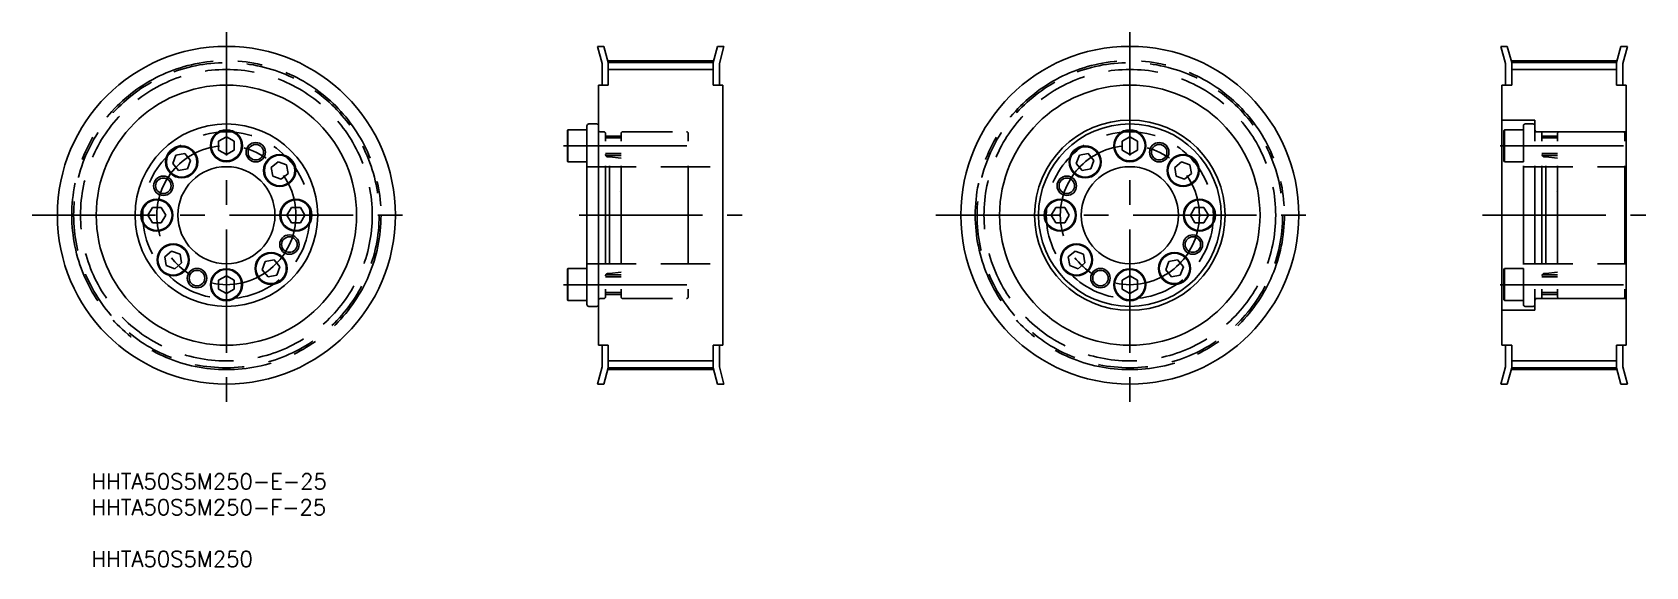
# Model space of a CAD drawing. Extents: x 0 to 415, y 12 to 149.
import ezdxf

# ---------------------------------------------------------------- set-up
doc = ezdxf.new("R2010")
doc.units = 0
doc.header["$PDMODE"] = 1
doc.linetypes.add('CENTER', pattern=[50.8, 31.75, -6.35, 6.35, -6.35])
doc.linetypes.add('DASHED', pattern=[19.05, 12.7, -6.35])
doc.layers.get('0').update_dxf_attribs({"linetype": 'CONTINUOUS'})
doc.layers.add('CENTER', color=1, linetype='CENTER')
doc.styles.add('MISUMI', font='txt.shx')

# ---------------------------------------------------------------- blocks, each defined once
blk = doc.blocks.new('*U6')
at = {"color": 7, "linetype": 'CONTINUOUS', "style": 'MISUMI'}
for s, p in [('HHTA50S5M250-E-25', (15.05, 31.56)), ('HHTA50S5M250-F-25', (15.05, 24.9)), ('HHTA50S5M250', (15.05, 11.56))]:
    blk.add_text(s, height=4, dxfattribs=at).set_placement(p)

msp = doc.modelspace()

# ---------------------------------------------------------------- linework, layer by layer
at = {"color": 7, "linetype": 'CONTINUOUS'}
for p, q in [((146.4, 141.24), (145.22, 145.64)), ((145.22, 145.64), (146.87, 145.64)), ((148, 141.45), (146.87, 145.64)), ((175, 141.45), (176.12, 145.64)), ((177.77, 145.64), (176.12, 145.64)), ((176.6, 141.24), (177.77, 145.64)), ((378.9, 141.24), (377.72, 145.64)), ((377.72, 145.64), (379.37, 145.64)), ((380.5, 141.45), (379.37, 145.64)), ((407.5, 141.45), (408.62, 145.64)), ((410.28, 145.64), (408.62, 145.64)), ((409.1, 141.24), (410.28, 145.64)), ((146.4, 135.64), (146.4, 141.24)), ((148, 141.45), (175, 141.45)), ((148, 135.64), (148, 141.45)), ((175, 135.64), (175, 141.45)), ((176.6, 135.64), (176.6, 141.24)), ((378.9, 135.64), (378.9, 141.24)), ((380.5, 141.45), (407.5, 141.45)), ((380.5, 135.64), (380.5, 141.45)), ((407.5, 135.64), (407.5, 141.45)), ((409.1, 135.64), (409.1, 141.24)), ((145.5, 68.64), (145.5, 135.64)), ((145.5, 135.64), (148, 135.64)), ((175, 135.64), (177.5, 135.64)), ((177.5, 68.64), (177.5, 135.64)), ((378, 68.64), (378, 135.64)), ((378, 135.64), (380.5, 135.64)), ((407.5, 135.64), (410, 135.64)), ((410, 68.64), (410, 135.64)), ((142.5, 102.14), (142.5, 125.14)), ((143, 125.64), (145, 125.64)), ((145.5, 102.14), (145.5, 125.14)), ((49.73, 122.35), (47.73, 121.2)), ((47.73, 121.2), (47.73, 118.89)), ((51.73, 121.2), (49.73, 122.35)), ((50.73, 121.78), (50.73, 121.78)), ((51.23, 121.49), (51.23, 121.49)), ((51.73, 118.89), (51.73, 121.2)), ((137.5, 123.97), (137.61, 124.17)), ((137.5, 116.12), (137.5, 123.97)), ((137.61, 115.92), (137.61, 124.17)), ((137.61, 124.17), (142.5, 124.17)), ((142.5, 115.92), (142.5, 124.17)), ((142.5, 117.54), (142.5, 122.54)), ((282.23, 122.35), (280.23, 121.2)), ((280.23, 121.2), (280.23, 118.89)), ((284.23, 121.2), (282.23, 122.35)), ((283.23, 121.78), (283.23, 121.78)), ((283.73, 121.49), (283.73, 121.49)), ((284.23, 118.89), (284.23, 121.2)), ((36.74, 117.63), (35.95, 115.46)), ((39.01, 118.03), (36.74, 117.63)), ((40.5, 116.26), (39.01, 118.03)), ((47.73, 118.89), (49.73, 117.74)), ((49.73, 117.74), (51.73, 118.89)), ((269.24, 117.63), (268.45, 115.46)), ((271.51, 118.03), (269.24, 117.63)), ((273, 116.26), (271.51, 118.03)), ((280.23, 118.89), (282.23, 117.74)), ((282.23, 117.74), (284.23, 118.89)), ((35.95, 115.46), (37.43, 113.69)), ((37.43, 113.69), (39.71, 114.09)), ((39.71, 114.09), (40.5, 116.26)), ((63.04, 115.92), (61.27, 114.44)), ((61.27, 114.44), (61.67, 112.17)), ((61.67, 112.17), (63.84, 111.38)), ((65.21, 115.13), (63.04, 115.92)), ((63.84, 111.38), (65.61, 112.86)), ((65.61, 112.86), (65.21, 115.13)), ((137.5, 116.12), (137.61, 115.92)), ((137.61, 115.92), (142.5, 115.92)), ((268.45, 115.46), (269.93, 113.69)), ((269.93, 113.69), (272.21, 114.09)), ((272.21, 114.09), (273, 116.26)), ((295.54, 115.92), (293.77, 114.44)), ((293.77, 114.44), (294.17, 112.17)), ((294.17, 112.17), (296.34, 111.38)), ((297.71, 115.13), (295.54, 115.92)), ((296.34, 111.38), (298.11, 112.86)), ((298.11, 112.86), (297.71, 115.13)), ((30.67, 104.14), (29.52, 102.14)), ((32.98, 104.14), (30.67, 104.14)), ((34.14, 102.14), (32.98, 104.14)), ((66.47, 104.14), (65.32, 102.14)), ((68.78, 104.14), (66.47, 104.14)), ((69.94, 102.14), (68.78, 104.14)), ((263.18, 104.14), (262.02, 102.14)), ((265.48, 104.14), (263.18, 104.14)), ((266.64, 102.14), (265.48, 104.14)), ((298.98, 104.14), (297.82, 102.14)), ((301.28, 104.14), (298.98, 104.14)), ((302.44, 102.14), (301.28, 104.14)), ((29.52, 102.14), (30.67, 100.14)), ((30.67, 100.14), (32.98, 100.14)), ((32.98, 100.14), (34.14, 102.14)), ((65.32, 102.14), (66.47, 100.14)), ((66.47, 100.14), (68.78, 100.14)), ((68.78, 100.14), (69.94, 102.14)), ((142.5, 102.14), (142.5, 79.14)), ((145.5, 102.14), (145.5, 79.14)), ((262.02, 102.14), (263.18, 100.14)), ((263.18, 100.14), (265.48, 100.14)), ((265.48, 100.14), (266.64, 102.14)), ((297.82, 102.14), (298.98, 100.14)), ((298.98, 100.14), (301.28, 100.14)), ((301.28, 100.14), (302.44, 102.14)), ((35.61, 92.91), (33.85, 91.43)), ((33.85, 91.43), (34.25, 89.15)), ((37.79, 92.12), (35.61, 92.91)), ((38.19, 89.85), (37.79, 92.12)), ((268.12, 92.91), (266.35, 91.43)), ((266.35, 91.43), (266.75, 89.15)), ((270.29, 92.12), (268.12, 92.91)), ((270.69, 89.85), (270.29, 92.12)), ((34.25, 89.15), (36.42, 88.36)), ((36.42, 88.36), (38.19, 89.85)), ((59.75, 90.2), (58.96, 88.03)), ((58.96, 88.03), (60.44, 86.26)), ((62.02, 90.6), (59.75, 90.2)), ((63.51, 88.83), (62.02, 90.6)), ((62.72, 86.66), (63.51, 88.83)), ((137.5, 88.17), (137.61, 88.37)), ((137.5, 88.17), (137.5, 80.32)), ((137.61, 88.37), (142.5, 88.37)), ((137.61, 88.37), (137.61, 80.12)), ((142.5, 88.37), (142.5, 80.12)), ((266.75, 89.15), (268.92, 88.36)), ((268.92, 88.36), (270.69, 89.85)), ((292.25, 90.2), (291.46, 88.03)), ((291.46, 88.03), (292.95, 86.26)), ((294.53, 90.6), (292.25, 90.2)), ((296.01, 88.83), (294.53, 90.6)), ((295.22, 86.66), (296.01, 88.83)), ((49.73, 86.55), (47.73, 85.4)), ((47.73, 85.4), (47.73, 83.09)), ((47.73, 83.09), (49.73, 81.94)), ((51.73, 85.4), (49.73, 86.55)), ((49.73, 81.94), (51.73, 83.09)), ((51.73, 83.09), (51.73, 85.4)), ((60.44, 86.26), (62.72, 86.66)), ((142.5, 86.74), (142.5, 81.74)), ((282.23, 86.55), (280.23, 85.4)), ((280.23, 85.4), (280.23, 83.09)), ((280.23, 83.09), (282.23, 81.94)), ((284.23, 85.4), (282.23, 86.55)), ((282.23, 81.94), (284.23, 83.09)), ((284.23, 83.09), (284.23, 85.4)), ((292.95, 86.26), (295.22, 86.66)), ((137.5, 80.32), (137.61, 80.12)), ((137.61, 80.12), (142.5, 80.12)), ((143, 78.64), (145, 78.64)), ((145.5, 68.64), (148, 68.64)), ((146.4, 68.64), (146.4, 63.05)), ((148, 62.83), (148, 68.64)), ((175, 68.64), (177.5, 68.64)), ((175, 62.83), (175, 68.64)), ((176.6, 68.64), (176.6, 63.05)), ((378, 68.64), (380.5, 68.64)), ((378.9, 68.64), (378.9, 63.05)), ((380.5, 62.83), (380.5, 68.64)), ((407.5, 68.64), (410, 68.64)), ((407.5, 62.83), (407.5, 68.64)), ((409.1, 68.64), (409.1, 63.05)), ((146.4, 63.05), (145.22, 58.64)), ((148, 62.83), (146.87, 58.64)), ((148, 62.83), (175, 62.83)), ((175, 62.83), (176.12, 58.64)), ((176.6, 63.05), (177.77, 58.64)), ((378.9, 63.05), (377.72, 58.64)), ((380.5, 62.83), (379.37, 58.64)), ((380.5, 62.83), (407.5, 62.83)), ((407.5, 62.83), (408.62, 58.64)), ((409.1, 63.05), (410.28, 58.64)), ((145.22, 58.64), (146.87, 58.64)), ((177.77, 58.64), (176.12, 58.64)), ((377.72, 58.64), (379.37, 58.64)), ((410.28, 58.64), (408.62, 58.64))]:
    msp.add_line(p, q, dxfattribs=at)
at = {"color": 3, "linetype": 'CONTINUOUS'}
for p, q in [((148, 139.68), (175, 139.68)), ((380.5, 139.68), (407.5, 139.68)), ((148, 64.6), (175, 64.6)), ((380.5, 64.6), (407.5, 64.6))]:
    msp.add_line(p, q, dxfattribs=at)
at = {"color": 3, "linetype": 'DASHED'}
for p, q in [((378, 126.64), (386.5, 126.64)), ((383.5, 102.14), (383.5, 125.14)), ((384, 125.64), (386, 125.64)), ((386.5, 123.64), (386.5, 126.64)), ((386.5, 102.14), (386.5, 125.14)), ((145.91, 123.64), (146.8, 123.64)), ((147.3, 102.14), (147.3, 123.14)), ((151.3, 122.54), (147.3, 122.54)), ((151.3, 122.04), (147.3, 122.04)), ((151.3, 102.14), (151.3, 123.14)), ((151.8, 123.64), (168.1, 123.64)), ((168.6, 102.14), (168.6, 123.14)), ((378.5, 123.97), (378.61, 124.17)), ((378.5, 116.12), (378.5, 123.97)), ((378.61, 115.92), (378.61, 124.17)), ((378.61, 124.17), (383.5, 124.17)), ((383.5, 115.92), (383.5, 124.17)), ((383.5, 117.54), (383.5, 122.54)), ((386.5, 123.64), (410, 123.64)), ((386.91, 123.64), (387.8, 123.64)), ((388.3, 102.14), (388.3, 123.14)), ((392.3, 122.54), (388.3, 122.54)), ((392.3, 122.04), (388.3, 122.04)), ((392.3, 102.14), (392.3, 123.14)), ((392.8, 123.64), (409.1, 123.64)), ((409.6, 102.14), (409.6, 123.14)), ((151.3, 118.04), (147.3, 118.04)), ((151.3, 117.54), (147.3, 117.54)), ((147.9, 117.17), (148.3, 117.17)), ((148.3, 102.14), (148.3, 117.17)), ((148.3, 117.17), (151.3, 116.83)), ((392.3, 118.04), (388.3, 118.04)), ((392.3, 117.54), (388.3, 117.54)), ((388.9, 117.17), (389.3, 117.17)), ((389.3, 102.14), (389.3, 117.17)), ((389.3, 117.17), (392.3, 116.83)), ((142.5, 114.64), (177.5, 114.64)), ((378.5, 116.12), (378.61, 115.92)), ((378.61, 115.92), (383.5, 115.92)), ((383.5, 114.64), (409.6, 114.64)), ((151, 108.14), (151, 108.14)), ((392, 108.14), (392, 108.14)), ((147.3, 102.14), (147.3, 81.14)), ((148.3, 102.14), (148.3, 87.12)), ((151.3, 102.14), (151.3, 81.14)), ((168.6, 102.14), (168.6, 81.14)), ((383.5, 102.14), (383.5, 79.14)), ((386.5, 102.14), (386.5, 79.14)), ((388.3, 102.14), (388.3, 81.14)), ((389.3, 102.14), (389.3, 87.12)), ((392.3, 102.14), (392.3, 81.14)), ((409.6, 102.14), (409.6, 81.14)), ((142.5, 89.64), (177.5, 89.64)), ((148.3, 87.12), (151.3, 87.46)), ((378.5, 88.17), (378.61, 88.37)), ((378.5, 88.17), (378.5, 80.32)), ((378.61, 88.37), (383.5, 88.37)), ((378.61, 88.37), (378.61, 80.12)), ((383.5, 89.64), (409.6, 89.64)), ((383.5, 88.37), (383.5, 80.12)), ((389.3, 87.12), (392.3, 87.46)), ((151.3, 86.74), (147.3, 86.74)), ((151.3, 86.24), (147.3, 86.24)), ((147.9, 87.12), (148.3, 87.12)), ((383.5, 86.74), (383.5, 81.74)), ((392.3, 86.74), (388.3, 86.74)), ((392.3, 86.24), (388.3, 86.24)), ((388.9, 87.12), (389.3, 87.12)), ((145.91, 80.64), (146.8, 80.64)), ((151.3, 82.24), (147.3, 82.24)), ((151.3, 81.74), (147.3, 81.74)), ((151.8, 80.64), (168.1, 80.64)), ((378.5, 80.32), (378.61, 80.12)), ((378.61, 80.12), (383.5, 80.12)), ((386.5, 80.64), (386.5, 77.64)), ((386.5, 80.64), (410, 80.64)), ((386.91, 80.64), (387.8, 80.64)), ((392.3, 82.24), (388.3, 82.24)), ((392.3, 81.74), (388.3, 81.74)), ((392.8, 80.64), (409.1, 80.64)), ((378, 77.64), (386.5, 77.64)), ((384, 78.64), (386, 78.64))]:
    msp.add_line(p, q, dxfattribs=at)
at = {"color": 7, "linetype": 'CONTINUOUS'}
for centre, radius in [((49.73, 102.14), 43.5), ((282.23, 102.14), 43.5), ((49.73, 102.14), 33.5), ((282.23, 102.14), 33.5), ((49.73, 102.14), 23.5), ((282.23, 102.14), 24.5), ((282.23, 102.14), 23.5), ((49.73, 120.04), 4.12), ((49.73, 120.04), 3.92), ((282.23, 120.04), 4.12), ((282.23, 120.04), 3.92), ((289.79, 118.37), 2.5), ((38.22, 115.86), 4.12), ((38.22, 115.86), 3.92), ((57.29, 118.37), 2), ((63.44, 113.65), 4.12), ((63.44, 113.65), 3.92), ((270.72, 115.86), 4.12), ((270.72, 115.86), 3.92), ((289.79, 118.37), 2), ((295.94, 113.65), 4.12), ((295.94, 113.65), 3.92), ((49.73, 102.14), 12.5), ((266.01, 109.71), 2.5), ((282.23, 102.14), 12.5), ((33.51, 109.71), 2), ((266.01, 109.71), 2), ((31.83, 102.14), 4.12), ((31.83, 102.14), 3.92), ((67.63, 102.14), 4.12), ((67.63, 102.14), 3.92), ((264.33, 102.14), 4.12), ((264.33, 102.14), 3.92), ((300.13, 102.14), 4.12), ((300.13, 102.14), 3.92), ((65.95, 94.58), 2), ((298.45, 94.58), 2.5), ((298.45, 94.58), 2), ((36.02, 90.64), 4.12), ((36.02, 90.64), 3.92), ((61.23, 88.43), 4.12), ((61.23, 88.43), 3.92), ((268.52, 90.64), 4.12), ((268.52, 90.64), 3.92), ((293.74, 88.43), 4.12), ((293.74, 88.43), 3.92), ((42.16, 85.92), 2), ((49.73, 84.24), 4.12), ((49.73, 84.24), 3.92), ((274.67, 85.92), 2.5), ((274.67, 85.92), 2), ((282.23, 84.24), 4.12), ((282.23, 84.24), 3.92)]:
    msp.add_circle(centre, radius, dxfattribs=at)
at = {"color": 3, "linetype": 'DASHED'}
for centre, radius in [((49.73, 102.14), 39.31), ((282.23, 102.14), 39.31), ((49.73, 102.14), 37.54), ((282.23, 102.14), 37.54), ((49.73, 102.14), 21.5), ((282.23, 102.14), 21.5)]:
    msp.add_circle(centre, radius, dxfattribs=at)
at = {"color": 3}
for centre in [(57.29, 118.37), (33.51, 109.71), (65.95, 94.58), (42.16, 85.92)]:
    msp.add_circle(centre, 2.5, dxfattribs=at)
at = {"color": 7, "linetype": 'CONTINUOUS'}
for centre, start, end in [((143, 125.14), 90, 180), ((145, 125.14), 0, 90), ((143, 79.14), 180, 270), ((145, 79.14), 270, 0)]:
    msp.add_arc(centre, 0.5, start, end, dxfattribs=at)
at = {"color": 3, "linetype": 'DASHED'}
for centre, radius, start, end in [((384, 125.14), 0.5, 90, 180), ((386, 125.14), 0.5, 0, 90), ((145.91, 124.05), 0.41, 180, 270), ((146.8, 123.14), 0.5, 0, 90), ((151.8, 123.14), 0.5, 90, 180), ((168.1, 123.14), 0.5, 0, 90), ((386.91, 124.05), 0.41, 180, 270), ((387.8, 123.14), 0.5, 0, 90), ((392.8, 123.14), 0.5, 90, 180), ((409.1, 123.14), 0.5, 0, 90), ((147.9, 117.77), 0.6, 180.0007, 270), ((388.9, 117.77), 0.6, 180.0007, 270), ((147.9, 86.52), 0.6, 90, 179.9993), ((388.9, 86.52), 0.6, 90, 179.9993), ((145.91, 80.23), 0.41, 90, 180), ((146.8, 81.14), 0.5, 270, 0), ((151.8, 81.14), 0.5, 180, 270), ((168.1, 81.14), 0.5, 270, 0), ((384, 79.14), 0.5, 180, 270), ((386, 79.14), 0.5, 270, 0), ((386.91, 80.23), 0.41, 90, 180), ((387.8, 81.14), 0.5, 270, 0), ((392.8, 81.14), 0.5, 180, 270), ((409.1, 81.14), 0.5, 270, 0)]:
    msp.add_arc(centre, radius, start, end, dxfattribs=at)
at = {"color": 7, "linetype": 'CONTINUOUS'}
for p in [(199.34, 126.85), (197.34, 124.35), (200.64, 121.65), (201.14, 121.65), (200.64, 113.05), (201.14, 113.05), (197.34, 110.35), (197.34, 106.6), (199.34, 107.85)]:
    msp.add_point(p, dxfattribs=at)
at = {"layer": 'CENTER', "color": 1, "linetype": 'CENTER'}
for p, q in [((49.73, 149.27), (49.73, 53.08)), ((282.23, 149.27), (282.23, 53.08)), ((148, 141.93), (175, 141.93)), ((380.5, 141.93), (407.5, 141.93)), ((136.5, 120.04), (169.6, 120.04)), ((377.5, 120.04), (410.6, 120.04)), ((-0.23, 102.14), (100.3, 102.14)), ((140.5, 102.14), (182.5, 102.14)), ((232.27, 102.14), (332.8, 102.14)), ((373, 102.14), (415, 102.14)), ((136.5, 84.24), (169.6, 84.24)), ((377.5, 84.24), (410.6, 84.24)), ((148, 62.35), (175, 62.35)), ((380.5, 62.35), (407.5, 62.35))]:
    msp.add_line(p, q, dxfattribs=at)
for centre, radius in [((49.73, 102.14), 39.79), ((282.23, 102.14), 39.79), ((49.73, 102.14), 17.9), ((282.23, 102.14), 17.9)]:
    msp.add_circle(centre, radius, dxfattribs=at)

# ---------------------------------------------------------------- block references
at = {"color": 7, "linetype": 'CONTINUOUS'}
msp.add_blockref('*U6', (0, 0), dxfattribs=at)

doc.saveas('drawing.dxf')
